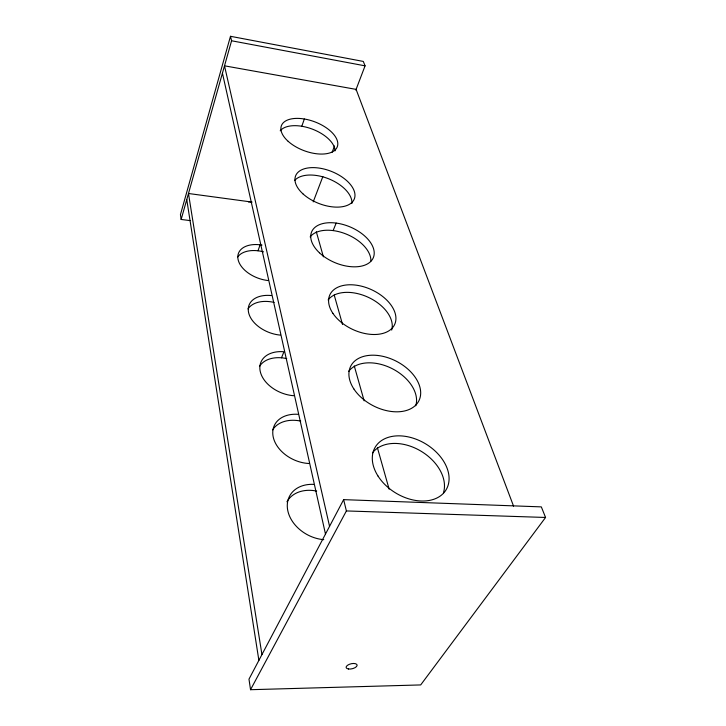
<?xml version="1.0" encoding="UTF-8"?>
<svg xmlns="http://www.w3.org/2000/svg" width="726" height="726" viewBox="0 0 726 726"><rect width="100%" height="100%" fill="white"/><g stroke="black" fill="none" stroke-linecap="round" stroke-linejoin="round"><path stroke-width="1.09" d="M355.822 90.097L365.069 65.839L363.309 61.429L230.478 36.3L180.438 214.66L181.155 219.461L190.094 220.595M181.155 219.461L231.576 40.774L230.478 36.3M258.011 250.788L260.117 244.807M301.798 126.26L304.348 119M313.215 201.873L322.861 176.572M332.109 152.315L334.514 145.99M281.497 357.8L283.948 351.747A29.957 20.419 22.6 0 0 260.253 371.485A29.957 20.419 22.6 0 0 293.749 395.715M333.125 230.587L336.165 223.091M343.634 499.642L248.982 679.155L250.534 689.7L420.69 684.927L545.562 517.466L541.333 506.884L343.634 499.642L346.393 510.941L250.534 689.7M346.393 510.941L545.562 517.466M252.103 202.091L188.479 193.497L261.941 654.571M231.576 40.774L365.069 65.839M513.572 506.167L356.094 89.38L224.506 65.821L329.559 526.341M316.309 231.748L323.406 256.841M334.205 295.019L342.536 324.477M354.27 365.931L364.143 400.834M377.411 447.742L389.136 489.197M222.437 73.163L325.484 534.064M186.763 199.586L258.883 660.379M280.218 130.798A29.712 15.464 20.6 0 1 311.69 128.874A29.712 15.464 20.6 0 1 335.058 150.881M294.62 180.502A31.363 17.306 21.5 0 1 328.706 178.814A31.363 17.306 21.5 0 1 351.928 203.407M310.147 236.912A33.233 19.484 22.7 0 1 345.921 233.953A33.233 19.484 22.7 0 1 370.877 261.097M328.116 299.947A35.402 22.061 24.5 0 1 368.699 297.506A35.402 22.061 24.5 0 1 391.677 330.076M348.689 371.349A37.943 25.138 27.2 0 1 392.394 368.754A37.943 25.138 27.2 0 1 415.762 405.789M372.52 452.815A41.046 28.795 31.2 0 1 419.71 450.429A41.046 28.795 31.2 0 1 443.423 492.881M237.729 256.922A26.935 16.607 20 0 1 263.556 251.849M248.029 308.895A28.287 18.386 21.1 0 1 274.138 302.424M259.445 366.512A29.793 20.455 22.6 0 1 286.725 358.599M272.658 429.883A31.527 22.86 25 0 1 300.727 421.089M286.942 501.793A33.55 25.646 28.8 0 1 316.681 491.075M308.859 463.497A31.708 22.833 25 0 1 273.257 437.188A31.708 22.833 25 0 1 297.896 414.301M323.751 539.663A33.759 25.646 28.7 0 1 287.687 510.124A33.759 25.646 28.7 0 1 313.505 484.36M268.075 280.535A27.071 16.562 20 0 1 237.992 259.028A27.071 16.562 20 0 1 262.013 245.079M280.236 335.094A28.432 18.35 21.1 0 1 248.61 312.661A28.432 18.35 21.1 0 1 271.424 295.564M248.591 202.037A3.802 2.958 -11.8 0 1 251.459 202.109M319.44 252.793A33.441 19.402 22.7 0 0 372.901 258.574A33.441 19.402 22.7 0 0 335.085 222.955A33.441 19.402 22.7 0 0 319.44 252.793M332.898 313.351A35.628 21.989 24.5 0 0 391.223 329.078A35.628 21.989 24.5 0 0 362.655 286.48A35.628 21.989 24.5 0 0 332.898 313.351M353.843 388.918A38.215 25.074 27.1 0 0 415.989 404.881A38.215 25.074 27.1 0 0 384.553 356.738A38.215 25.074 27.1 0 0 353.843 388.918M377.992 476.011A41.355 28.759 31.1 0 0 444.475 492.101A41.355 28.759 31.1 0 0 409.6 437.188A41.355 28.759 31.1 0 0 377.992 476.011M288.168 141.343A29.875 15.382 20.7 0 0 336.419 148.458A29.875 15.382 20.7 0 0 303.477 118.864A29.875 15.382 20.7 0 0 288.168 141.343M302.887 193.797A31.545 17.224 21.5 0 0 353.616 200.349A31.545 17.224 21.5 0 0 318.396 167.978A31.545 17.224 21.5 0 0 302.887 193.797M348.498 669A5.636 2.559 -13.3 0 0 357.11 665.443A5.636 2.559 -13.3 0 0 349.224 664.354A5.636 2.559 -13.3 0 0 348.498 669"/></g></svg>
